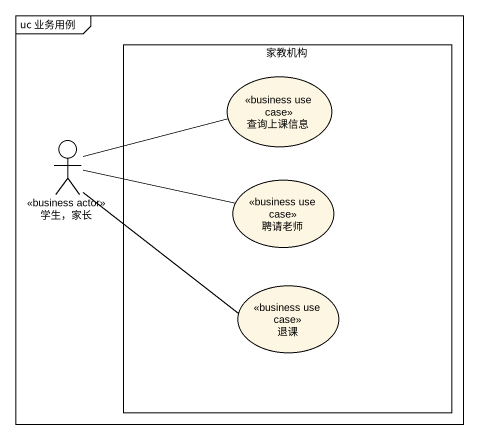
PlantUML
@startuml
mainframe uc 业务用例
rectangle 家教机构 {
  usecase 查询上课信息 <<business use case>>
  usecase 聘请老师 <<business use case>>
  usecase 退课 <<business use case>>
}
actor "学生，家长" as 学生_家长 <<business actor>>
学生_家长 -right- 查询上课信息
学生_家长 -right- 聘请老师
学生_家长 -- 退课
@enduml
